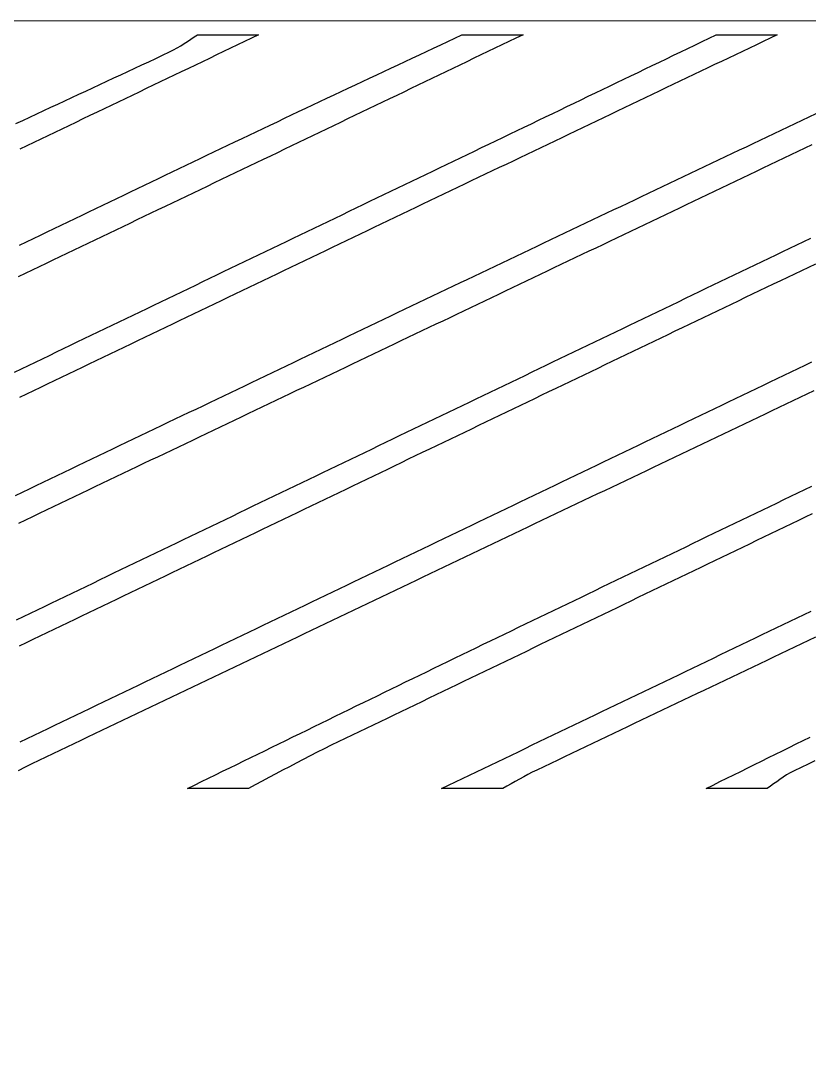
# Model space of a CAD drawing. Extents: x 18 to 189, y 50 to 250.
# Drawn here: x 76.66 to 94.74, y 226.61 to 250.42 of the extents above; entities that cross this region are included whole.
import ezdxf

# ---------------------------------------------------------------- set-up
doc = ezdxf.new("R2010")
doc.units = 0
doc.layers.add('CUT', color=7, linetype='CONTINUOUS')
doc.layers.add('PATTERN', color=8, linetype='CONTINUOUS')

msp = doc.modelspace()

# ---------------------------------------------------------------- linework, layer by layer
at = {"layer": 'CUT'}
msp.add_lwpolyline([(188.0611, 250.4064), (57.1689, 250.4247), (57.1861, 200.3132)], dxfattribs=at)
at = {"layer": 'PATTERN'}
for points in [[(76.5165, 242.3675), (76.6763, 242.4443), (76.8361, 242.5211), (76.9958, 242.5979), (77.1556, 242.6747), (77.3154, 242.7515), (77.4751, 242.8283), (77.6349, 242.9051), (77.7947, 242.9819), (77.9544, 243.0588), (78.1142, 243.1356), (78.274, 243.2124), (78.4337, 243.2892), (78.5935, 243.366), (78.7533, 243.4428), (78.913, 243.5196), (79.0728, 243.5964), (79.2326, 243.6732), (79.3923, 243.7501), (79.5521, 243.8269), (79.7118, 243.9037), (79.8716, 243.9805), (80.0314, 244.0573), (80.1911, 244.1341), (80.3509, 244.2109), (80.5106, 244.2877), (80.6704, 244.3646), (80.8302, 244.4414), (80.9899, 244.5182), (81.1497, 244.595), (81.3094, 244.6718), (81.4692, 244.7486), (81.629, 244.8254), (81.7887, 244.9023), (81.9485, 244.9791), (82.1082, 245.0559), (82.268, 245.1327), (82.4278, 245.2095), (82.5875, 245.2863), (82.7473, 245.3631), (82.907, 245.4399), (83.0668, 245.5168), (83.2266, 245.5936), (83.3863, 245.6704), (83.5461, 245.7472), (83.7059, 245.824), (83.8656, 245.9008), (84.0254, 245.9776), (84.1851, 246.0544), (84.3449, 246.1312), (84.5047, 246.2081), (84.6644, 246.2849), (84.8242, 246.3617), (84.984, 246.4385), (85.1437, 246.5153), (85.3035, 246.5921), (85.4633, 246.6689), (85.6231, 246.7457), (85.7828, 246.8225), (85.9426, 246.8993), (86.1024, 246.9761), (86.2622, 247.0529), (86.4219, 247.1297), (86.5817, 247.2065), (86.7415, 247.2834), (86.9013, 247.3602), (87.061, 247.437), (87.2241, 247.5154), (87.3872, 247.5938), (87.5503, 247.6722), (87.7134, 247.7506), (87.8765, 247.8291), (88.0395, 247.9075), (88.2026, 247.9859), (88.3656, 248.0643), (88.5286, 248.1428), (88.6917, 248.2212), (88.8547, 248.2997), (89.0177, 248.3781), (89.1807, 248.4565), (89.3437, 248.535), (89.5067, 248.6134), (89.6697, 248.6919), (89.8327, 248.7703), (89.9957, 248.8488), (90.1587, 248.9272), (90.3217, 249.0057), (90.4847, 249.0841), (90.6477, 249.1626), (90.8107, 249.241), (90.9737, 249.3195), (91.1367, 249.3979), (91.2997, 249.4764), (91.4627, 249.5548), (91.6257, 249.6333), (91.7887, 249.7117), (91.9518, 249.7902), (92.1148, 249.8686), (92.2778, 249.9471), (92.4408, 250.0255), (92.6039, 250.104), (94.0023, 250.104), (93.8429, 250.0277), (93.6835, 249.9515), (93.5241, 249.8753), (93.3647, 249.7991), (93.2053, 249.7229), (93.0459, 249.6467), (92.8864, 249.5705), (92.727, 249.4943), (92.5676, 249.4181), (92.4082, 249.3419), (92.2488, 249.2657), (92.0893, 249.1895), (91.9299, 249.1133), (91.7705, 249.0371), (91.611, 248.9609), (91.4516, 248.8847), (91.2922, 248.8085), (91.1327, 248.7323), (90.9733, 248.6561), (90.8138, 248.5799), (90.6544, 248.5037), (90.495, 248.4275), (90.3355, 248.3513), (90.1761, 248.2751), (90.0166, 248.1989), (89.8572, 248.1227), (89.6977, 248.0465), (89.5383, 247.9703), (89.3789, 247.8941), (89.2194, 247.8179), (89.06, 247.7417), (88.9005, 247.6655), (88.7411, 247.5893), (88.5817, 247.5131), (88.4222, 247.4369), (88.2628, 247.3607), (88.1034, 247.2845), (87.944, 247.2083), (87.7845, 247.1321), (87.6251, 247.0559), (87.4657, 246.9797), (87.3063, 246.9034), (87.1469, 246.8272), (86.9875, 246.751), (86.828, 246.6748), (86.6686, 246.5986), (86.5092, 246.5224), (86.3499, 246.4461), (86.1905, 246.3699), (86.0311, 246.2937), (85.8717, 246.2174), (85.7123, 246.1412), (85.5529, 246.065), (85.3936, 245.9887), (85.2342, 245.9125), (85.0748, 245.8362), (84.9155, 245.76), (84.7561, 245.6837), (84.5968, 245.6075), (84.4375, 245.5312), (84.2781, 245.455), (84.1188, 245.3787), (83.9595, 245.3024), (83.8002, 245.2262), (83.6409, 245.1499), (83.4816, 245.0736), (83.3223, 244.9973), (83.163, 244.921), (83.0037, 244.8447), (82.8442, 244.7683), (82.6847, 244.6918), (82.5251, 244.6153), (82.3656, 244.5389), (82.2061, 244.4624), (82.0467, 244.3859), (81.8872, 244.3094), (81.7277, 244.2329), (81.5683, 244.1564), (81.4088, 244.0799), (81.2494, 244.0034), (81.09, 243.9268), (80.9306, 243.8503), (80.7712, 243.7738), (80.6118, 243.6973), (80.4524, 243.6207), (80.293, 243.5442), (80.1336, 243.4676), (79.9743, 243.3911), (79.8149, 243.3145), (79.6555, 243.238), (79.4962, 243.1614), (79.3369, 243.0849), (79.1775, 243.0083), (79.0182, 242.9317), (78.8588, 242.8552), (78.6995, 242.7786), (78.5402, 242.702), (78.3809, 242.6255), (78.2215, 242.5489), (78.0622, 242.4723), (77.9029, 242.3958), (77.7436, 242.3192), (77.5842, 242.2426), (77.4249, 242.166), (77.2656, 242.0895), (77.1063, 242.0129), (76.947, 241.9363), (76.7876, 241.8598), (76.6283, 241.7832)], [(76.5426, 248.0663), (76.7028, 248.1412), (76.863, 248.216), (77.0234, 248.2908), (77.1838, 248.3656), (77.3443, 248.4403), (77.5049, 248.515), (77.6655, 248.5896), (77.8261, 248.6643), (77.9868, 248.7389), (78.1474, 248.8136), (78.3081, 248.8882), (78.4687, 248.9629), (78.6293, 249.0376), (78.7898, 249.1123), (78.9503, 249.1871), (79.1106, 249.2619), (79.2709, 249.3367), (79.4311, 249.4116), (79.5911, 249.4866), (79.7511, 249.5617), (79.9108, 249.6368), (80.0704, 249.7121), (80.1594, 249.7566), (80.2439, 249.8035), (80.3249, 249.8522), (80.4033, 249.9021), (80.4803, 249.9527), (80.5568, 250.0036), (80.6338, 250.0542), (80.7125, 250.104), (82.1109, 250.104), (81.9498, 250.0267), (81.7887, 249.9494), (81.6276, 249.8722), (81.4666, 249.7949), (81.3055, 249.7176), (81.1444, 249.6404), (80.9833, 249.5631), (80.8223, 249.4858), (80.6612, 249.4085), (80.5001, 249.3313), (80.339, 249.254), (80.1779, 249.1767), (80.0168, 249.0995), (79.8558, 249.0222), (79.6947, 248.9449), (79.5336, 248.8677), (79.3725, 248.7904), (79.2114, 248.7131), (79.0503, 248.6358), (78.8892, 248.5586), (78.7281, 248.4813), (78.567, 248.404), (78.4059, 248.3268), (78.2448, 248.2495), (78.0838, 248.1722), (77.9227, 248.095), (77.7616, 248.0177), (77.6005, 247.9404), (77.4394, 247.8632), (77.2783, 247.7859), (77.1172, 247.7086), (76.9561, 247.6314), (76.795, 247.5541), (76.6339, 247.4768)], [(76.6294, 245.2762), (76.7886, 245.3526), (76.9477, 245.4291), (77.1068, 245.5056), (77.266, 245.582), (77.4251, 245.6585), (77.5843, 245.735), (77.7435, 245.8114), (77.9026, 245.8879), (78.0618, 245.9644), (78.2209, 246.0408), (78.3801, 246.1173), (78.5393, 246.1937), (78.6985, 246.2702), (78.8576, 246.3466), (79.0168, 246.4231), (79.176, 246.4995), (79.3352, 246.576), (79.4944, 246.6524), (79.6536, 246.7289), (79.8128, 246.8053), (79.972, 246.8817), (80.1312, 246.9582), (80.2904, 247.0346), (80.4497, 247.111), (80.6089, 247.1875), (80.7681, 247.2639), (80.9274, 247.3403), (81.0866, 247.4167), (81.2459, 247.4932), (81.4073, 247.5706), (81.5689, 247.6479), (81.7306, 247.7252), (81.8924, 247.8024), (82.0543, 247.8795), (82.2164, 247.9566), (82.3785, 248.0336), (82.5408, 248.1106), (82.7032, 248.1875), (82.8656, 248.2644), (83.0281, 248.3412), (83.1907, 248.418), (83.3534, 248.4948), (83.5161, 248.5715), (83.6789, 248.6482), (83.8417, 248.7249), (84.0046, 248.8015), (84.1675, 248.8781), (84.3305, 248.9548), (84.4935, 249.0314), (84.6564, 249.1079), (84.8194, 249.1845), (84.9825, 249.2611), (85.1455, 249.3377), (85.3085, 249.4142), (85.4715, 249.4908), (85.6344, 249.5674), (85.7974, 249.644), (85.9603, 249.7206), (86.1232, 249.7973), (86.286, 249.8739), (86.4488, 249.9506), (86.6116, 250.0273), (86.7742, 250.1041), (88.1733, 250.1041), (88.0124, 250.0268), (87.8514, 249.9496), (87.6904, 249.8723), (87.5295, 249.7951), (87.3685, 249.7178), (87.2076, 249.6406), (87.0466, 249.5633), (86.8857, 249.486), (86.7248, 249.4088), (86.5638, 249.3315), (86.4029, 249.2542), (86.242, 249.1769), (86.0811, 249.0997), (85.9202, 249.0224), (85.7593, 248.9451), (85.5983, 248.8678), (85.4374, 248.7906), (85.2765, 248.7133), (85.1156, 248.636), (84.9547, 248.5587), (84.7938, 248.4815), (84.6329, 248.4042), (84.472, 248.3269), (84.3111, 248.2496), (84.1502, 248.1724), (83.9893, 248.0951), (83.8284, 248.0178), (83.6675, 247.9405), (83.5066, 247.8633), (83.3456, 247.786), (83.1847, 247.7087), (83.0238, 247.6315), (82.8629, 247.5542), (82.7019, 247.477), (82.541, 247.3997), (82.38, 247.3225), (82.2191, 247.2452), (82.0581, 247.168), (81.8971, 247.0907), (81.7362, 247.0135), (81.5752, 246.9363), (81.4142, 246.8591), (81.2532, 246.7818), (81.0922, 246.7046), (80.9311, 246.6274), (80.7701, 246.5502), (80.6091, 246.473), (80.448, 246.3958), (80.2869, 246.3186), (80.1259, 246.2414), (79.9648, 246.1643), (79.8037, 246.0871), (79.6425, 246.0099), (79.4814, 245.9328), (79.3203, 245.8556), (79.1591, 245.7785), (78.9979, 245.7014), (78.8368, 245.6242), (78.6756, 245.5471), (78.5143, 245.47), (78.3531, 245.3929), (78.1919, 245.3158), (78.0327, 245.2397), (77.8736, 245.1637), (77.7145, 245.0876), (77.5553, 245.0115), (77.3962, 244.9355), (77.237, 244.8594), (77.0779, 244.7833), (76.9188, 244.7073), (76.7596, 244.6312), (76.6005, 244.5551)], [(76.5357, 239.5368), (76.695, 239.6131), (76.8542, 239.6894), (77.0135, 239.7658), (77.1728, 239.8421), (77.332, 239.9184), (77.4913, 239.9948), (77.6505, 240.0711), (77.8098, 240.1474), (77.9691, 240.2237), (78.1283, 240.3), (78.2876, 240.3764), (78.4469, 240.4527), (78.6061, 240.529), (78.7654, 240.6053), (78.9247, 240.6816), (79.084, 240.7579), (79.2433, 240.8343), (79.4026, 240.9106), (79.5619, 240.9869), (79.7212, 241.0632), (79.8805, 241.1395), (80.0398, 241.2158), (80.1991, 241.2921), (80.3584, 241.3684), (80.5177, 241.4447), (80.677, 241.521), (80.8363, 241.5973), (80.9956, 241.6736), (81.155, 241.7499), (81.3143, 241.8261), (81.4736, 241.9024), (81.633, 241.9787), (81.7923, 242.055), (81.9516, 242.1313), (82.111, 242.2076), (82.2703, 242.2838), (82.4297, 242.3601), (82.5891, 242.4364), (82.7484, 242.5127), (82.9078, 242.5889), (83.0671, 242.6652), (83.2265, 242.7415), (83.3859, 242.8177), (83.5453, 242.894), (83.7047, 242.9703), (83.864, 243.0465), (84.0234, 243.1228), (84.1828, 243.199), (84.3422, 243.2753), (84.5016, 243.3515), (84.6611, 243.4278), (84.8206, 243.5041), (84.9801, 243.5803), (85.1397, 243.6566), (85.2992, 243.7329), (85.4588, 243.8091), (85.6184, 243.8853), (85.7781, 243.9615), (85.9377, 244.0378), (86.0974, 244.114), (86.2571, 244.1901), (86.4168, 244.2663), (86.5766, 244.3425), (86.7363, 244.4187), (86.8961, 244.4948), (87.0558, 244.571), (87.2156, 244.6471), (87.3754, 244.7232), (87.5353, 244.7994), (87.6951, 244.8755), (87.855, 244.9516), (88.0148, 245.0277), (88.1747, 245.1038), (88.3346, 245.1799), (88.4945, 245.256), (88.6544, 245.3321), (88.8143, 245.4081), (88.9742, 245.4842), (89.1342, 245.5603), (89.2941, 245.6363), (89.4541, 245.7124), (89.6141, 245.7885), (89.774, 245.8645), (89.934, 245.9406), (90.094, 246.0166), (90.254, 246.0926), (90.414, 246.1687), (90.574, 246.2447), (90.734, 246.3208), (90.894, 246.3968), (91.054, 246.4728), (91.214, 246.5488), (91.3741, 246.6249), (91.5341, 246.7009), (91.6941, 246.7769), (91.8541, 246.853), (92.0141, 246.929), (92.1742, 247.005), (92.3342, 247.081), (92.4942, 247.1571), (92.6542, 247.2331), (92.8143, 247.3091), (92.9743, 247.3852), (93.1343, 247.4612), (93.2943, 247.5372), (93.4543, 247.6133), (93.6143, 247.6893), (93.7743, 247.7653), (93.9343, 247.8414), (94.0943, 247.9174), (94.2542, 247.9935), (94.4142, 248.0696), (94.5742, 248.1456), (94.7341, 248.2217), (94.8941, 248.2977)], [(94.7941, 247.5808), (94.6344, 247.5044), (94.4746, 247.4279), (94.3149, 247.3515), (94.1551, 247.275), (93.9954, 247.1986), (93.8356, 247.1221), (93.6759, 247.0457), (93.5161, 246.9693), (93.3563, 246.8928), (93.1965, 246.8164), (93.0367, 246.74), (92.8769, 246.6636), (92.7171, 246.5871), (92.5573, 246.5107), (92.3975, 246.4343), (92.2377, 246.3579), (92.0778, 246.2815), (91.918, 246.2051), (91.7581, 246.1287), (91.5982, 246.0523), (91.4384, 245.976), (91.2785, 245.8996), (91.1186, 245.8232), (90.9587, 245.7468), (90.7987, 245.6705), (90.6388, 245.5941), (90.4789, 245.5178), (90.3189, 245.4414), (90.1595, 245.3653), (90, 245.2892), (89.8406, 245.2132), (89.6811, 245.1371), (89.5217, 245.061), (89.3622, 244.9849), (89.2028, 244.9088), (89.0433, 244.8327), (88.8839, 244.7566), (88.7244, 244.6805), (88.5649, 244.6044), (88.4055, 244.5283), (88.246, 244.4523), (88.0866, 244.3762), (87.9271, 244.3001), (87.7677, 244.224), (87.6082, 244.1479), (87.4487, 244.0718), (87.2893, 243.9957), (87.1298, 243.9197), (86.9703, 243.8436), (86.8109, 243.7675), (86.6514, 243.6914), (86.4919, 243.6153), (86.3325, 243.5392), (86.173, 243.4631), (86.0135, 243.3871), (85.8541, 243.311), (85.6946, 243.2349), (85.5351, 243.1588), (85.3756, 243.0827), (85.2162, 243.0067), (85.0567, 242.9306), (84.8972, 242.8545), (84.7378, 242.7784), (84.5783, 242.7023), (84.4188, 242.6263), (84.2593, 242.5502), (84.0999, 242.4741), (83.9404, 242.398), (83.7809, 242.3219), (83.6214, 242.2458), (83.462, 242.1698), (83.3025, 242.0937), (83.143, 242.0176), (82.9835, 241.9415), (82.824, 241.8655), (82.6646, 241.7894), (82.5051, 241.7133), (82.3456, 241.6372), (82.1861, 241.5611), (82.0267, 241.4851), (81.8672, 241.409), (81.7077, 241.3329), (81.5482, 241.2568), (81.3887, 241.1807), (81.2293, 241.1047), (81.0698, 241.0286), (80.9103, 240.9525), (80.7508, 240.8764), (80.5914, 240.8003), (80.4319, 240.7243), (80.2724, 240.6482), (80.1129, 240.5721), (79.9535, 240.496), (79.794, 240.4199), (79.6345, 240.3439), (79.475, 240.2678), (79.3156, 240.1917), (79.1561, 240.1156), (78.9966, 240.0395), (78.8371, 239.9634), (78.6777, 239.8874), (78.5182, 239.8113), (78.3587, 239.7352), (78.1992, 239.6591), (78.0398, 239.583), (77.8803, 239.507), (77.7208, 239.4309), (77.5614, 239.3548), (77.4019, 239.2787), (77.2424, 239.2026), (77.083, 239.1265), (76.9235, 239.0504), (76.764, 238.9744), (76.6046, 238.8983)], [(76.5585, 236.6844), (76.7184, 236.7614), (76.8784, 236.8385), (77.0384, 236.9155), (77.1981, 236.9924), (77.3578, 237.0692), (77.5175, 237.1461), (77.6771, 237.2229), (77.8368, 237.2998), (77.9965, 237.3766), (78.1562, 237.4535), (78.3159, 237.5303), (78.4756, 237.6072), (78.6353, 237.684), (78.795, 237.7609), (78.9547, 237.8377), (79.1144, 237.9145), (79.2741, 237.9914), (79.4339, 238.0682), (79.5936, 238.1451), (79.7533, 238.2219), (79.913, 238.2987), (80.0727, 238.3756), (80.2325, 238.4524), (80.3922, 238.5292), (80.5519, 238.6061), (80.7117, 238.6829), (80.8714, 238.7597), (81.0311, 238.8366), (81.1909, 238.9134), (81.3506, 238.9902), (81.5103, 239.067), (81.6701, 239.1439), (81.8298, 239.2207), (81.9896, 239.2975), (82.1493, 239.3743), (82.3091, 239.4512), (82.4688, 239.528), (82.6286, 239.6048), (82.7884, 239.6816), (82.9481, 239.7584), (83.1079, 239.8353), (83.2676, 239.9121), (83.4274, 239.9889), (83.5872, 240.0657), (83.7469, 240.1425), (83.9067, 240.2193), (84.0665, 240.2961), (84.2263, 240.373), (84.386, 240.4498), (84.5458, 240.5266), (84.7056, 240.6034), (84.8654, 240.6802), (85.0251, 240.757), (85.1849, 240.8338), (85.3447, 240.9106), (85.5045, 240.9874), (85.6643, 241.0642), (85.8241, 241.141), (85.9839, 241.2178), (86.1437, 241.2946), (86.3035, 241.3714), (86.4632, 241.4482), (86.623, 241.5251), (86.7828, 241.6019), (86.9426, 241.6787), (87.1024, 241.7555), (87.2622, 241.8323), (87.422, 241.9091), (87.5818, 241.9858), (87.7416, 242.0626), (87.9015, 242.1394), (88.0613, 242.2162), (88.2211, 242.293), (88.3809, 242.3698), (88.5407, 242.4466), (88.7005, 242.5234), (88.8603, 242.6002), (89.0201, 242.677), (89.1799, 242.7538), (89.3397, 242.8306), (89.4996, 242.9074), (89.6594, 242.9842), (89.8192, 243.061), (89.979, 243.1378), (90.1388, 243.2146), (90.2987, 243.2913), (90.4585, 243.3681), (90.6183, 243.4449), (90.7781, 243.5217), (90.9379, 243.5985), (91.0978, 243.6753), (91.2576, 243.7521), (91.4174, 243.8289), (91.5772, 243.9057), (91.7371, 243.9825), (91.8969, 244.0592), (92.0567, 244.136), (92.2165, 244.2128), (92.3764, 244.2896), (92.5362, 244.3664), (92.696, 244.4432), (92.8558, 244.52), (93.0157, 244.5967), (93.1755, 244.6735), (93.3353, 244.7503), (93.4952, 244.8271), (93.655, 244.9039), (93.8148, 244.9807), (93.9746, 245.0575), (94.1345, 245.1342), (94.2943, 245.211), (94.4541, 245.2878), (94.614, 245.3646), (94.7738, 245.4414)], [(94.8798, 244.8463), (94.7186, 244.7692), (94.5574, 244.6921), (94.3962, 244.6149), (94.2351, 244.5378), (94.0739, 244.4606), (93.9128, 244.3835), (93.7517, 244.3063), (93.5906, 244.2291), (93.4295, 244.152), (93.2684, 244.0748), (93.1074, 243.9976), (92.9463, 243.9204), (92.7853, 243.8432), (92.6243, 243.766), (92.4632, 243.6888), (92.3022, 243.6116), (92.1412, 243.5344), (91.9802, 243.4571), (91.8192, 243.3799), (91.6583, 243.3027), (91.4973, 243.2254), (91.3363, 243.1482), (91.1754, 243.071), (91.0144, 242.9937), (90.8535, 242.9165), (90.6925, 242.8392), (90.5316, 242.762), (90.3707, 242.6847), (90.2098, 242.6074), (90.0488, 242.5302), (89.8879, 242.4529), (89.727, 242.3756), (89.5661, 242.2984), (89.4052, 242.2211), (89.2443, 242.1438), (89.0834, 242.0666), (88.9225, 241.9893), (88.7616, 241.912), (88.6007, 241.8347), (88.4397, 241.7575), (88.2788, 241.6802), (88.1179, 241.6029), (87.957, 241.5256), (87.7961, 241.4484), (87.6352, 241.3711), (87.4743, 241.2938), (87.3134, 241.2166), (87.1524, 241.1393), (86.9915, 241.062), (86.8306, 240.9848), (86.6697, 240.9075), (86.5087, 240.8302), (86.3478, 240.753), (86.1868, 240.6757), (86.0259, 240.5985), (85.8649, 240.5212), (85.7039, 240.444), (85.5429, 240.3667), (85.382, 240.2895), (85.2226, 240.213), (85.0633, 240.1366), (84.904, 240.0601), (84.7447, 239.9837), (84.5853, 239.9073), (84.426, 239.8308), (84.2667, 239.7544), (84.1073, 239.6779), (83.948, 239.6015), (83.7887, 239.5251), (83.6294, 239.4486), (83.47, 239.3722), (83.3107, 239.2957), (83.1513, 239.2193), (82.992, 239.1429), (82.8327, 239.0664), (82.6733, 238.99), (82.514, 238.9136), (82.3547, 238.8371), (82.1953, 238.7607), (82.036, 238.6842), (81.8766, 238.6078), (81.7173, 238.5314), (81.558, 238.4549), (81.3986, 238.3785), (81.2393, 238.3021), (81.0799, 238.2256), (80.9206, 238.1492), (80.7613, 238.0727), (80.6019, 237.9963), (80.4426, 237.9199), (80.2833, 237.8434), (80.1239, 237.767), (79.9646, 237.6905), (79.8052, 237.6141), (79.6459, 237.5377), (79.4866, 237.4612), (79.3273, 237.3848), (79.1679, 237.3083), (79.0086, 237.2319), (78.8493, 237.1554), (78.69, 237.079), (78.5306, 237.0026), (78.3713, 236.9261), (78.212, 236.8497), (78.0527, 236.7732), (77.8934, 236.6968), (77.734, 236.6203), (77.5747, 236.5439), (77.4154, 236.4674), (77.2561, 236.3909), (77.0968, 236.3145), (76.9375, 236.238), (76.7782, 236.1616), (76.6189, 236.0851)], [(76.6461, 233.8879), (76.8053, 233.9643), (76.9646, 234.0407), (77.1238, 234.1171), (77.283, 234.1936), (77.4423, 234.27), (77.6015, 234.3464), (77.7607, 234.4228), (77.92, 234.4993), (78.0792, 234.5757), (78.2384, 234.6521), (78.3977, 234.7285), (78.5569, 234.8049), (78.7161, 234.8814), (78.8754, 234.9578), (79.0346, 235.0342), (79.1938, 235.1106), (79.3531, 235.1871), (79.5123, 235.2635), (79.6715, 235.3399), (79.8308, 235.4163), (79.99, 235.4928), (80.1492, 235.5692), (80.3084, 235.6456), (80.4677, 235.722), (80.6269, 235.7984), (80.7861, 235.8749), (80.9454, 235.9513), (81.1046, 236.0277), (81.2638, 236.1041), (81.4231, 236.1806), (81.5823, 236.257), (81.7415, 236.3334), (81.9007, 236.4098), (82.06, 236.4863), (82.2192, 236.5627), (82.3784, 236.6391), (82.5377, 236.7155), (82.6969, 236.7919), (82.8561, 236.8684), (83.0154, 236.9448), (83.1746, 237.0212), (83.3338, 237.0976), (83.4931, 237.1741), (83.6523, 237.2505), (83.8115, 237.3269), (83.9708, 237.4033), (84.13, 237.4798), (84.2892, 237.5562), (84.4485, 237.6326), (84.6077, 237.709), (84.7669, 237.7854), (84.9261, 237.8619), (85.0854, 237.9383), (85.2446, 238.0147), (85.4038, 238.0911), (85.5631, 238.1676), (85.7223, 238.244), (85.8815, 238.3204), (86.0408, 238.3968), (86.2, 238.4732), (86.3593, 238.5497), (86.5185, 238.6261), (86.6777, 238.7025), (86.837, 238.7789), (86.9962, 238.8554), (87.1554, 238.9318), (87.3147, 239.0082), (87.4739, 239.0846), (87.6331, 239.161), (87.7924, 239.2375), (87.9516, 239.3139), (88.1109, 239.3903), (88.2701, 239.4667), (88.4293, 239.5431), (88.5886, 239.6196), (88.7478, 239.696), (88.9071, 239.7724), (89.0663, 239.8488), (89.2255, 239.9252), (89.3848, 240.0016), (89.544, 240.0781), (89.7033, 240.1545), (89.8625, 240.2309), (90.0218, 240.3073), (90.181, 240.3837), (90.3403, 240.4602), (90.4995, 240.5366), (90.6587, 240.613), (90.818, 240.6894), (90.9772, 240.7658), (91.1365, 240.8422), (91.2957, 240.9186), (91.455, 240.9951), (91.6142, 241.0715), (91.7735, 241.1479), (91.9327, 241.2243), (92.092, 241.3007), (92.2512, 241.3771), (92.4105, 241.4535), (92.5697, 241.53), (92.729, 241.6064), (92.8883, 241.6828), (93.0475, 241.7592), (93.2068, 241.8356), (93.366, 241.912), (93.5253, 241.9884), (93.6845, 242.0648), (93.8438, 242.1413), (94.0031, 242.2177), (94.1623, 242.2941), (94.3216, 242.3705), (94.4808, 242.4469), (94.6401, 242.5233), (94.7994, 242.5997)], [(94.8423, 241.9384), (94.6823, 241.8621), (94.5222, 241.7857), (94.3622, 241.7094), (94.2021, 241.633), (94.0421, 241.5567), (93.8821, 241.4803), (93.722, 241.404), (93.562, 241.3276), (93.4019, 241.2513), (93.2419, 241.1749), (93.0818, 241.0986), (92.9218, 241.0222), (92.7618, 240.9459), (92.6017, 240.8696), (92.4417, 240.7932), (92.2816, 240.7169), (92.1216, 240.6405), (91.9615, 240.5642), (91.8015, 240.4878), (91.6414, 240.4115), (91.4814, 240.3351), (91.3214, 240.2588), (91.1613, 240.1824), (91.0013, 240.1061), (90.8412, 240.0297), (90.6812, 239.9534), (90.5211, 239.877), (90.3611, 239.8007), (90.2011, 239.7243), (90.041, 239.648), (89.881, 239.5717), (89.7209, 239.4953), (89.5609, 239.419), (89.4008, 239.3426), (89.2408, 239.2663), (89.0808, 239.1899), (88.9207, 239.1136), (88.7607, 239.0372), (88.6006, 238.9609), (88.4406, 238.8845), (88.2805, 238.8082), (88.1205, 238.7319), (87.9605, 238.6555), (87.8004, 238.5792), (87.6404, 238.5028), (87.4803, 238.4265), (87.3203, 238.3501), (87.1602, 238.2738), (87.0002, 238.1974), (86.8402, 238.1211), (86.6801, 238.0447), (86.5201, 237.9684), (86.36, 237.8921), (86.2, 237.8157), (86.0399, 237.7394), (85.8799, 237.663), (85.7199, 237.5867), (85.5598, 237.5103), (85.3998, 237.434), (85.2397, 237.3576), (85.0797, 237.2813), (84.9197, 237.205), (84.7596, 237.1286), (84.5996, 237.0523), (84.4395, 236.9759), (84.2795, 236.8996), (84.1195, 236.8232), (83.9594, 236.7469), (83.7994, 236.6706), (83.6393, 236.5942), (83.4793, 236.5179), (83.3193, 236.4415), (83.1592, 236.3652), (82.9992, 236.2888), (82.8391, 236.2125), (82.6791, 236.1362), (82.5191, 236.0598), (82.359, 235.9835), (82.199, 235.9071), (82.039, 235.8308), (81.8789, 235.7544), (81.7189, 235.6781), (81.5588, 235.6018), (81.3988, 235.5254), (81.2388, 235.4491), (81.0787, 235.3727), (80.9187, 235.2964), (80.7587, 235.2201), (80.5982, 235.1435), (80.4377, 235.067), (80.2772, 234.9905), (80.1166, 234.914), (79.9561, 234.8375), (79.7955, 234.761), (79.6349, 234.6846), (79.4743, 234.6081), (79.3138, 234.5316), (79.1532, 234.4552), (78.9927, 234.3786), (78.8323, 234.3021), (78.6719, 234.2256), (78.5116, 234.149), (78.3513, 234.0724), (78.1912, 233.9957), (78.0311, 233.919), (77.8711, 233.8422), (77.7113, 233.7654), (77.5515, 233.6886), (77.3919, 233.6116), (77.2325, 233.5346), (77.0732, 233.4575), (76.914, 233.3804), (76.755, 233.3031), (76.5962, 233.2258)], [(94.8065, 239.1165), (94.6465, 239.0397), (94.4865, 238.9628), (94.3266, 238.8859), (94.1666, 238.809), (94.0066, 238.7322), (93.8466, 238.6553), (93.6867, 238.5784), (93.5267, 238.5015), (93.3668, 238.4247), (93.2068, 238.3478), (93.0469, 238.2709), (92.887, 238.194), (92.727, 238.1171), (92.5671, 238.0402), (92.4072, 237.9633), (92.2473, 237.8864), (92.0873, 237.8095), (91.9274, 237.7326), (91.7675, 237.6557), (91.6076, 237.5788), (91.4477, 237.5018), (91.2879, 237.4249), (91.128, 237.348), (90.9681, 237.2711), (90.8082, 237.1942), (90.6483, 237.1172), (90.4885, 237.0403), (90.3286, 236.9634), (90.1688, 236.8865), (90.0089, 236.8095), (89.849, 236.7326), (89.6892, 236.6556), (89.5294, 236.5787), (89.3695, 236.5018), (89.2097, 236.4248), (89.0498, 236.3479), (88.89, 236.2709), (88.7302, 236.194), (88.5704, 236.117), (88.4105, 236.0401), (88.2507, 235.9631), (88.0909, 235.8862), (87.9311, 235.8092), (87.7713, 235.7323), (87.6115, 235.6553), (87.4517, 235.5783), (87.2919, 235.5014), (87.1321, 235.4244), (86.9723, 235.3475), (86.8125, 235.2705), (86.6527, 235.1935), (86.4929, 235.1165), (86.3331, 235.0396), (86.1733, 234.9626), (86.0136, 234.8856), (85.8538, 234.8087), (85.694, 234.7317), (85.5342, 234.6547), (85.3745, 234.5777), (85.2147, 234.5007), (85.0549, 234.4238), (84.8951, 234.3468), (84.7354, 234.2698), (84.5756, 234.1928), (84.4159, 234.1158), (84.2561, 234.0388), (84.0963, 233.9619), (83.9366, 233.8849), (83.7768, 233.8079), (83.613, 233.7281), (83.4511, 233.6474), (83.2908, 233.5659), (83.1319, 233.4837), (82.974, 233.4011), (82.817, 233.318), (82.6606, 233.2346), (82.5045, 233.1511), (82.3485, 233.0675), (82.1923, 232.9841), (82.0356, 232.9008), (81.8782, 232.818), (80.4791, 232.818), (80.6406, 232.8967), (80.802, 232.9755), (80.9635, 233.0543), (81.1249, 233.1331), (81.2863, 233.2119), (81.4477, 233.2907), (81.609, 233.3695), (81.7704, 233.4483), (81.9317, 233.5272), (82.093, 233.606), (82.2543, 233.6849), (82.4156, 233.7637), (82.5769, 233.8426), (82.7382, 233.9214), (82.8994, 234.0003), (83.0607, 234.0791), (83.222, 234.158), (83.3833, 234.2368), (83.5446, 234.3157), (83.706, 234.3945), (83.8673, 234.4734), (84.0287, 234.5522), (84.19, 234.631), (84.3514, 234.7098), (84.5129, 234.7886), (84.6743, 234.8673), (84.8358, 234.9461), (84.9973, 235.0248), (85.1589, 235.1036), (85.3205, 235.1823), (85.4821, 235.261), (85.6438, 235.3396), (85.8055, 235.4183), (85.9673, 235.4969), (86.1291, 235.5755), (86.2909, 235.6541), (86.4529, 235.7326), (86.6148, 235.8111), (86.7769, 235.8896), (86.939, 235.9681), (87.1011, 236.0465), (87.2634, 236.1249), (87.4257, 236.2033), (87.5881, 236.2816), (87.7505, 236.3599), (87.9105, 236.4369), (88.0705, 236.514), (88.2306, 236.5911), (88.3906, 236.6682), (88.5506, 236.7452), (88.7106, 236.8223), (88.8707, 236.8994), (89.0307, 236.9764), (89.1907, 237.0535), (89.3507, 237.1305), (89.5108, 237.2076), (89.6708, 237.2847), (89.8309, 237.3617), (89.9909, 237.4388), (90.151, 237.5158), (90.311, 237.5929), (90.4711, 237.6699), (90.6311, 237.747), (90.7912, 237.824), (90.9512, 237.9011), (91.1113, 237.9781), (91.2713, 238.0552), (91.4314, 238.1322), (91.5915, 238.2093), (91.7516, 238.2863), (91.9116, 238.3633), (92.0717, 238.4404), (92.2318, 238.5174), (92.3919, 238.5945), (92.552, 238.6715), (92.712, 238.7485), (92.8721, 238.8256), (93.0322, 238.9026), (93.1923, 238.9796), (93.3524, 239.0566), (93.5125, 239.1337), (93.6726, 239.2107), (93.8327, 239.2877), (93.9929, 239.3647), (94.153, 239.4418), (94.3131, 239.5188), (94.4732, 239.5958), (94.6333, 239.6728), (94.7935, 239.7498)], [(94.879, 236.2889), (94.7192, 236.2127), (94.5595, 236.1364), (94.3997, 236.0602), (94.24, 235.9839), (94.0802, 235.9077), (93.9205, 235.8314), (93.7607, 235.7552), (93.6009, 235.6789), (93.4412, 235.6027), (93.2814, 235.5264), (93.1217, 235.4502), (92.9619, 235.3739), (92.8022, 235.2977), (92.6424, 235.2214), (92.4827, 235.1452), (92.3229, 235.0689), (92.1632, 234.9927), (92.0034, 234.9164), (91.8437, 234.8402), (91.6839, 234.7639), (91.5242, 234.6877), (91.3645, 234.6114), (91.2047, 234.5352), (91.045, 234.4589), (90.8852, 234.3827), (90.7255, 234.3064), (90.5657, 234.2302), (90.406, 234.1539), (90.2462, 234.0777), (90.0865, 234.0014), (89.9268, 233.9252), (89.767, 233.8489), (89.6073, 233.7726), (89.4475, 233.6964), (89.2878, 233.6201), (89.128, 233.5439), (88.9683, 233.4676), (88.8086, 233.3914), (88.6488, 233.3151), (88.4891, 233.2389), (88.3866, 233.1885), (88.2866, 233.137), (88.1885, 233.0846), (88.0917, 233.0315), (87.9958, 232.978), (87.9001, 232.9244), (87.8041, 232.871), (87.7073, 232.818), (86.3082, 232.818), (86.4681, 232.8947), (86.6279, 232.9714), (86.7877, 233.0481), (86.9476, 233.1249), (87.1074, 233.2016), (87.2673, 233.2783), (87.4271, 233.355), (87.5869, 233.4318), (87.7468, 233.5085), (87.9066, 233.5852), (88.0665, 233.6619), (88.2263, 233.7387), (88.3861, 233.8154), (88.546, 233.8921), (88.7058, 233.9688), (88.8656, 234.0456), (89.0255, 234.1223), (89.1853, 234.199), (89.3451, 234.2757), (89.5049, 234.3525), (89.6648, 234.4292), (89.8246, 234.5059), (89.9844, 234.5826), (90.1443, 234.6594), (90.3041, 234.7361), (90.4639, 234.8128), (90.6237, 234.8896), (90.7836, 234.9663), (90.9434, 235.043), (91.1032, 235.1197), (91.263, 235.1965), (91.4229, 235.2732), (91.5827, 235.3499), (91.7425, 235.4267), (91.9023, 235.5034), (92.0622, 235.5801), (92.222, 235.6568), (92.3818, 235.7336), (92.5416, 235.8103), (92.7014, 235.887), (92.8613, 235.9638), (93.0211, 236.0405), (93.1809, 236.1172), (93.3407, 236.1939), (93.5005, 236.2707), (93.6604, 236.3474), (93.8202, 236.4241), (93.98, 236.5009), (94.1398, 236.5776), (94.2997, 236.6543), (94.4595, 236.7311), (94.6193, 236.8078), (94.7791, 236.8845)], [(94.8683, 233.452), (94.7081, 233.3748), (94.5479, 233.2977), (94.3877, 233.2205), (94.3, 233.1754), (94.2177, 233.1276), (94.1396, 233.0778), (94.0645, 233.0264), (93.9911, 232.9741), (93.9183, 232.9216), (93.8449, 232.8693), (93.7696, 232.818), (92.3705, 232.818), (92.5298, 232.8964), (92.6891, 232.9749), (92.8483, 233.0535), (93.0075, 233.132), (93.1666, 233.2106), (93.3256, 233.2892), (93.4846, 233.3679), (93.6436, 233.4465), (93.8026, 233.5252), (93.9615, 233.6038), (94.1204, 233.6825), (94.2794, 233.7612), (94.4383, 233.8398), (94.5973, 233.9185), (94.7563, 233.9971)]]:
    msp.add_lwpolyline(points, dxfattribs=at)

doc.saveas('drawing.dxf')
